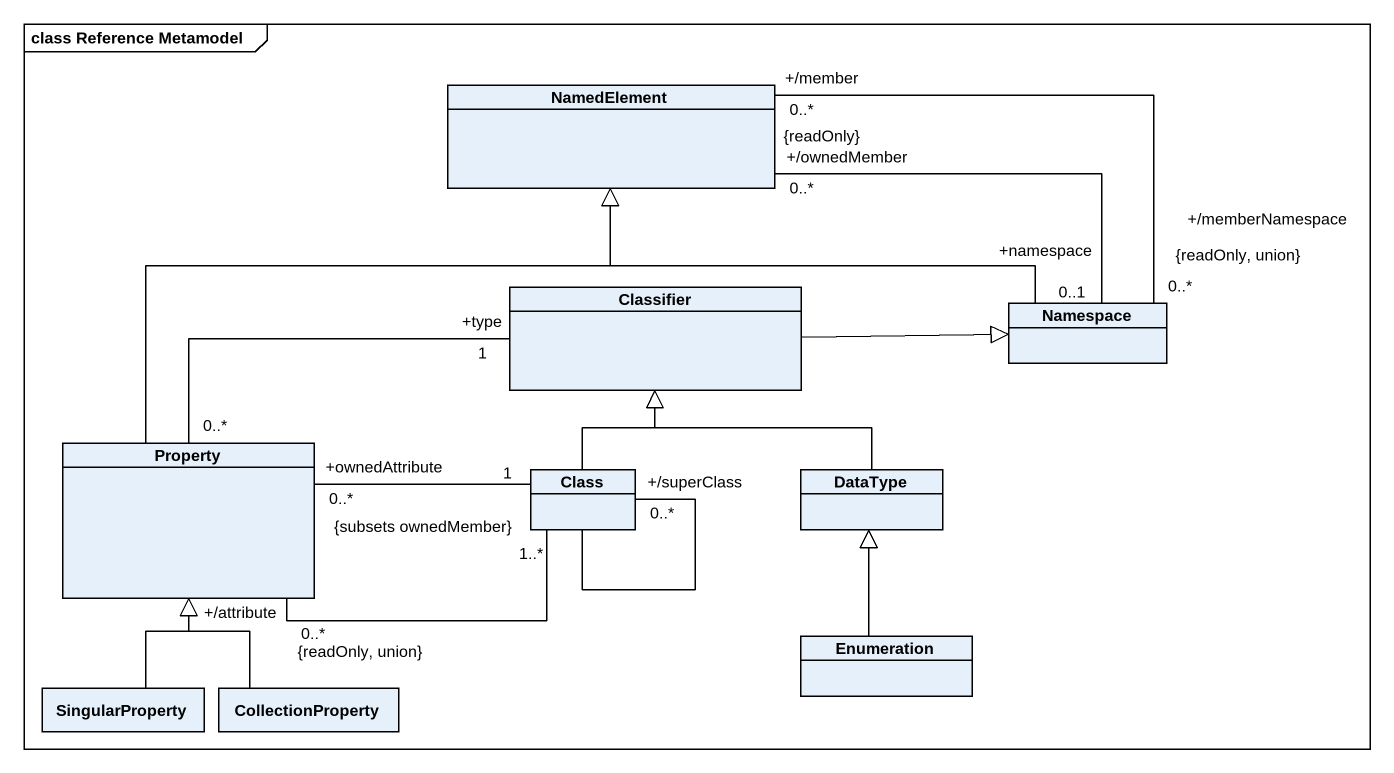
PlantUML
@startuml
mainframe class Reference Metamodel
hide circle
hide empty members
class NamedElement
class Classifier
class "Namespace" as Namespace_
class Property
class "Class" as Class_
class DataType
class Enumeration
class SingularProperty
class CollectionProperty
Classifier -right-|> Namespace_
Namespace_ "+/memberNamespace\n0..*\n{readOnly, union}" -left- "+/member\n0..*\n{readOnly}" NamedElement
Namespace_ -left-|> NamedElement
Namespace_ "+namespace\n0..1" -left- "+/ownedMember\n0..*" NamedElement
Property -up-|> NamedElement
Property "0..*" -right- "+type\n1" Classifier
Class_ -up-|> Classifier
Class_ "1..*" -left- "+/attribute\n0..*\n{readOnly, union}" Property
Class_ "1" -left- "+ownedAttribute\n0..*\n{subsets ownedMember}" Property
Class_ -- "+/superClass\n0..*" Class_
DataType -up-|> Classifier
Enumeration -up-|> DataType
SingularProperty -up-|> Property
CollectionProperty -up-|> Property
@enduml
